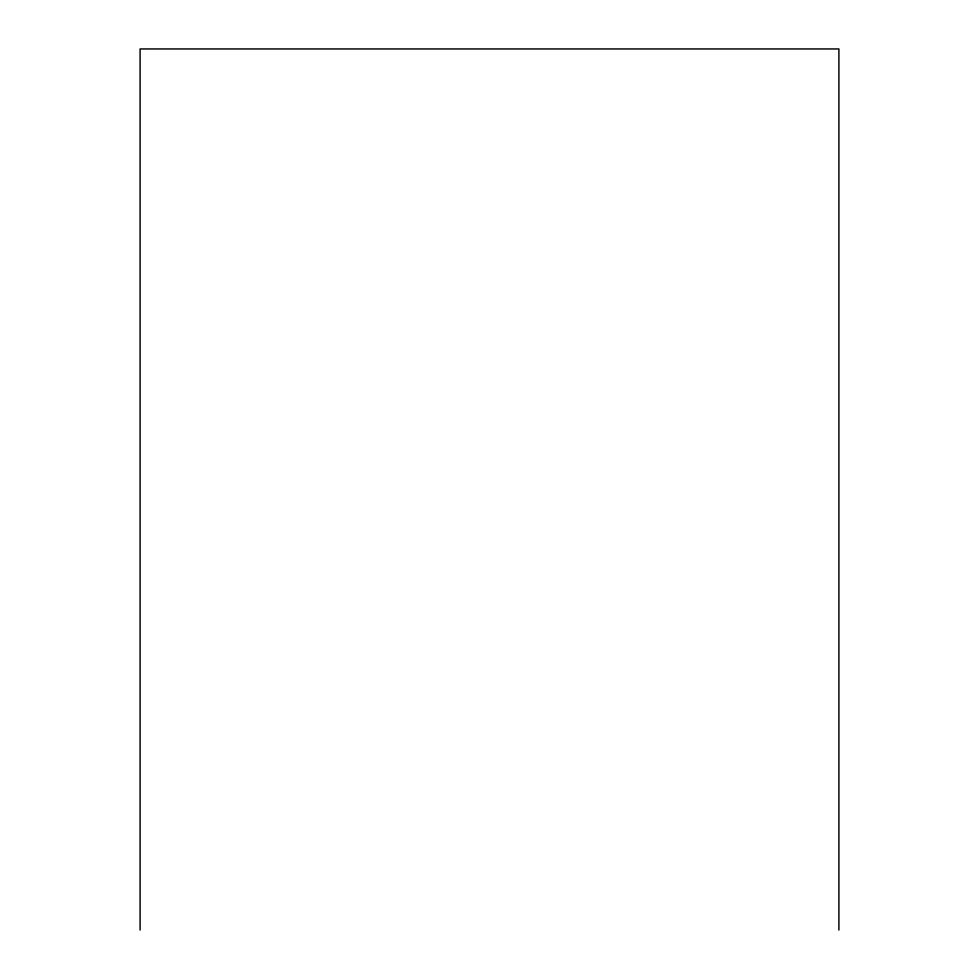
<?xml version="1.0" encoding="UTF-8"?>
<svg xmlns="http://www.w3.org/2000/svg" width="979" height="979" viewBox="0 0 979 979"><rect width="100%" height="100%" fill="white"/><g stroke="black" fill="none" stroke-linecap="round" stroke-linejoin="round"><path stroke-width="1.47" d="M838.905 930.05L838.905 48.95L140.095 48.95L140.095 930.05"/></g></svg>
